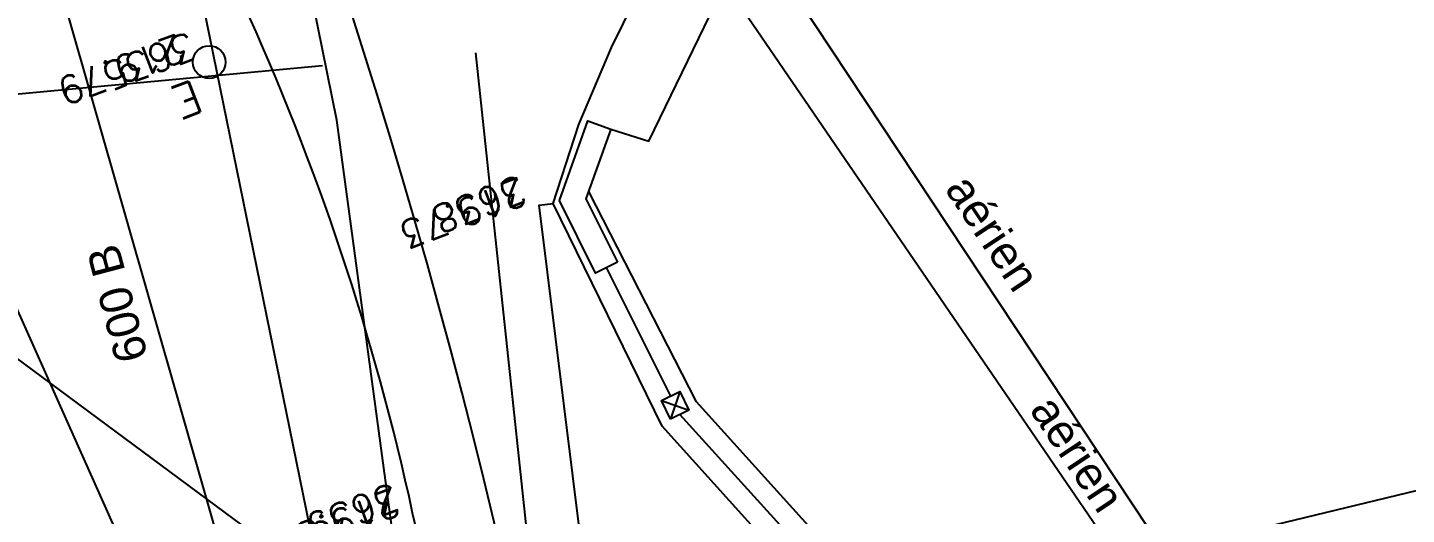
# Model space of a CAD drawing. Header units: centimetres. Extents: x 212517 to 243222, y -357108 to -330212.
# Drawn here: x 217413 to 219098, y -345870 to -345275 of the extents above; entities that cross this region are included whole.
import ezdxf
from ezdxf.enums import TextEntityAlignment as Align
from ezdxf.lldxf.tags import DXFTag

# ---------------------------------------------------------------- set-up
doc = ezdxf.new("R2010")
doc.units = ezdxf.units.CM
doc.layers.get('0').update_dxf_attribs({"color": 252})
for name, color, linetype in [('AEP_SSL', 252, 'Continuous'), ('CAB_SSL', 252, 'Continuous'), ('EDF_SSL', 252, 'Texte-Electricite'), ('Fond topo - CLO_MUR', 252, 'Continuous'), ('Fond topo - EAU', 252, 'Continuous'), ('Fond topo - EAU_TXT', 252, 'Continuous'), ('Fond topo - Z_500', 252, 'Continuous'), ('GAZ_SSL', 252, 'Texte-GAZ'), ('prlm-VRD', 2, 'Continuous'), ('TELECOM_SSL', 252, 'Texte-Telecom'), ('UNITAIRE SSL', 252, 'UNITAIRE')]:
    doc.layers.add(name, color=color, linetype=linetype)
for name, color, linetype, plot in [('Fond topo - N', 252, 'Continuous', False), ('Fond topo - NCACHE', 252, 'Continuous', False), ('Fond topo - ZCACHE', 252, 'Continuous', False)]:
    doc.layers.add(name, color=color, linetype=linetype, plot=plot)
doc.layers.add('Fond topo - P', color=252, linetype='Continuous', lineweight=50)
doc.layers.add('Fond topo - VOI', color=252, linetype='Continuous', lineweight=25)
doc.styles.add('Lignes', font='arial.ttf', dxfattribs={"height": 0.35})
doc.styles.add('LignesA', font='arial.ttf', dxfattribs={"height": 0.349999994})
doc.styles.add('SIMPLEX', font='simplex_.ttf', dxfattribs={"height": 1.25})
doc.styles.add('TP-C_Autocad_Standard', font='simplex_.ttf', dxfattribs={"height": 1})
doc.styles.add('Tronçons', font='arial.ttf', dxfattribs={"height": 0.25})
tags = doc.linetypes.add('L16', pattern=[0.37500001490116125, 0.300000011920929, -0.07500000298023224]).pattern_tags.tags
tags[6:7] = [DXFTag(74, 4), DXFTag(75, 0), DXFTag(340, '0'), DXFTag(46, 0.0), DXFTag(50, 0.0), DXFTag(44, 0.0), DXFTag(45, 0.0)]
tags[4:5] = [DXFTag(74, 4), DXFTag(75, 0), DXFTag(340, '0'), DXFTag(46, 0.0), DXFTag(50, 0.0), DXFTag(44, 0.0), DXFTag(45, 0.0)]
tags = doc.linetypes.add('Texte-BT', pattern='A,5,-0.25,["BT",Lignes,S=1,R=0,X=0,Y=-0.18],-1.25', length=6.5).pattern_tags.tags
tags[15:16] = [DXFTag(74, 4), DXFTag(75, 0), DXFTag(340, '0'), DXFTag(46, 0.0), DXFTag(50, 0.0), DXFTag(44, 0.0), DXFTag(45, 0.0)]
tags[4:5] = [DXFTag(74, 4), DXFTag(75, 0), DXFTag(340, '0'), DXFTag(46, 0.0), DXFTag(50, 0.0), DXFTag(44, 0.0), DXFTag(45, 0.0)]
tags = doc.linetypes.add('Texte-Electricite', pattern='A,5,-0.25,["ELEC",Lignes,S=1,R=0,X=0,Y=-0.18],-1.25', length=6.5).pattern_tags.tags
tags[15:16] = [DXFTag(74, 4), DXFTag(75, 0), DXFTag(340, '0'), DXFTag(46, 0.0), DXFTag(50, 0.0), DXFTag(44, 0.0), DXFTag(45, 0.0)]
tags[4:5] = [DXFTag(74, 4), DXFTag(75, 0), DXFTag(340, '0'), DXFTag(46, 0.0), DXFTag(50, 0.0), DXFTag(44, 0.0), DXFTag(45, 0.0)]
tags = doc.linetypes.add('Texte-GAZ', pattern='A,5,-0.25,["GAZ",Lignes,S=1,R=0,X=0,Y=-0.18],-1.25', length=6.5).pattern_tags.tags
tags[15:16] = [DXFTag(74, 4), DXFTag(75, 0), DXFTag(340, '0'), DXFTag(46, 0.0), DXFTag(50, 0.0), DXFTag(44, 0.0), DXFTag(45, 0.0)]
tags[4:5] = [DXFTag(74, 4), DXFTag(75, 0), DXFTag(340, '0'), DXFTag(46, 0.0), DXFTag(50, 0.0), DXFTag(44, 0.0), DXFTag(45, 0.0)]
tags = doc.linetypes.add('Texte-HT', pattern='A,5,-0.25,["HT",Lignes,S=1,R=0,X=0,Y=-0.18],-1.25', length=6.5).pattern_tags.tags
tags[15:16] = [DXFTag(74, 4), DXFTag(75, 0), DXFTag(340, '0'), DXFTag(46, 0.0), DXFTag(50, 0.0), DXFTag(44, 0.0), DXFTag(45, 0.0)]
tags[4:5] = [DXFTag(74, 4), DXFTag(75, 0), DXFTag(340, '0'), DXFTag(46, 0.0), DXFTag(50, 0.0), DXFTag(44, 0.0), DXFTag(45, 0.0)]
tags = doc.linetypes.add('Texte-Telecom', pattern='A,5,-0.25,["TEL",Lignes,S=1,R=0,X=0,Y=-0.18],-1.25', length=6.5).pattern_tags.tags
tags[15:16] = [DXFTag(74, 4), DXFTag(75, 0), DXFTag(340, '0'), DXFTag(46, 0.0), DXFTag(50, 0.0), DXFTag(44, 0.0), DXFTag(45, 0.0)]
tags[4:5] = [DXFTag(74, 4), DXFTag(75, 0), DXFTag(340, '0'), DXFTag(46, 0.0), DXFTag(50, 0.0), DXFTag(44, 0.0), DXFTag(45, 0.0)]
tags = doc.linetypes.add('Texte-TelecomA', pattern='A,5,-0.25,["TEL",LignesA,S=1,R=0,X=0,Y=-0.18],-1.25', length=6.5).pattern_tags.tags
tags[15:16] = [DXFTag(74, 4), DXFTag(75, 0), DXFTag(340, '0'), DXFTag(46, 0.0), DXFTag(50, 0.0), DXFTag(44, 0.0), DXFTag(45, 0.0)]
tags[4:5] = [DXFTag(74, 4), DXFTag(75, 0), DXFTag(340, '0'), DXFTag(46, 0.0), DXFTag(50, 0.0), DXFTag(44, 0.0), DXFTag(45, 0.0)]
tags = doc.linetypes.add('UNITAIRE', pattern='A,0.25,-0.2000000029802322,0,-0.2000000029802322,0.25,-0.300000011920929,["UNI",TP-C_Autocad_Standard,S=0.1500000059604645,R=0,X=-0.1,Y=-0.05],-0.449999988079071', length=1.650000095367432).pattern_tags.tags
tags[23:24] = [DXFTag(74, 4), DXFTag(75, 0), DXFTag(340, '0'), DXFTag(46, 0.0), DXFTag(50, 0.0), DXFTag(44, 0.0), DXFTag(45, 0.0)]
tags[12:13] = [DXFTag(74, 4), DXFTag(75, 0), DXFTag(340, '0'), DXFTag(46, 0.0), DXFTag(50, 0.0), DXFTag(44, 0.0), DXFTag(45, 0.0)]
tags[10:11] = [DXFTag(74, 4), DXFTag(75, 0), DXFTag(340, '0'), DXFTag(46, 0.0), DXFTag(50, 0.0), DXFTag(44, 0.0), DXFTag(45, 0.0)]
tags[8:9] = [DXFTag(74, 4), DXFTag(75, 0), DXFTag(340, '0'), DXFTag(46, 0.0), DXFTag(50, 0.0), DXFTag(44, 0.0), DXFTag(45, 0.0)]
tags[6:7] = [DXFTag(74, 4), DXFTag(75, 0), DXFTag(340, '0'), DXFTag(46, 0.0), DXFTag(50, 0.0), DXFTag(44, 0.0), DXFTag(45, 0.0)]
tags[4:5] = [DXFTag(74, 4), DXFTag(75, 0), DXFTag(340, '0'), DXFTag(46, 0.0), DXFTag(50, 0.0), DXFTag(44, 0.0), DXFTag(45, 0.0)]

# ---------------------------------------------------------------- blocks, each defined once
blk = doc.blocks.new('EAU03')
at = {"ltscale": 2}
blk.add_circle((0, 0), 0.2, dxfattribs=at)
blk = doc.blocks.new('EAU99')
at = {"style": 'SIMPLEX'}
blk.add_text('E', height=0.4, dxfattribs=at).set_placement((0, 0), align=Align.MIDDLE_CENTER)
blk = doc.blocks.new('PTOPO')
at = {"layer": 'Fond topo - NCACHE', "style": 'SIMPLEX'}
blk.add_attdef('MAT', text='', height=0.34, dxfattribs=at).set_placement((0.09999999986030161, -0.09999999962747097), align=Align.TOP_LEFT)
at = {"layer": 'Fond topo - ZCACHE', "style": 'SIMPLEX'}
blk.add_attdef('ALT', (0.09999999986030161, 0.09999999962747097), '', height=0.34, dxfattribs=at)
blk = doc.blocks.new('A$C1F970F0F')
at = {"layer": 'AEP_SSL', "elevation": 9.999999999999998e-08, "flags": 128}
for points in [[(-10890.74857185789, -1224.760862853816), (-10802.09611995317, 430.2658306405381), (-10904.16332510025, 777.6641262063904), (-10402.83147126929, 5134.106118592457), (-10036.66479298592, 5902.868761967315), (-10049.68391520843, 6838.570574451072), (-10065.1597306631, 7383.378608273808), (-10119.59056914622, 7625.38915392026)], [(-10285.65428836908, 7577.958376138187), (-10074.18908105851, 5272.97393676226), (-10086.00465197501, 5088.841652962764), (-10106.76420497982, 4097.537765880691), (-10416.1778190259, 1132.335618064984), (-10702.83600579901, -1297.228718365281)]]:
    blk.add_lwpolyline(points, dxfattribs=at)
at = {"layer": 'CAB_SSL', "elevation": 9.999999999999998e-08, "flags": 128}
blk.add_lwpolyline([(-8719.72744697074, 5090.409468488835), (-9832.454449474368, 7634.147950948043)], dxfattribs=at)
at = {"layer": 'EDF_SSL', "linetype": 'Texte-BT', "elevation": 9.999999999999998e-08, "flags": 128}
for points in [[(-8720.280241838846, 5090.654580446419), (-8717.309324126032, 5182.343893124489), (-9791.058396326018, 7740.996560202369)], [(-10644.79365094888, -1090.28663271128), (-9910.571011933853, 5451.603413773146), (-9786.96850880258, 5988.90739827378), (-9732.565814462188, 6658.905773090244)]]:
    blk.add_lwpolyline(points, dxfattribs=at)
at = {"layer": 'EDF_SSL', "linetype": 'Texte-HT', "elevation": 9.999999999999998e-08, "flags": 128}
blk.add_lwpolyline([(-10250.63547223182, 6070.525034822425), (-10586.75507679138, 7491.958588643632)], dxfattribs=at)
at = {"layer": 'Fond topo - CLO_MUR', "ltscale": 2, "flags": 128}
for points in [[(-9610.155718557526, 6375.031108225618), (-9639.046549846866, 6366.949037240182), (-9665.757587940614, 6462.432497373507), (-9613.481725756392, 6551.437214228526), (-9587.613562499146, 6536.24385602125), (-9633.431455014741, 6458.234457819661)], [(-9581.927802280117, 6174.517698136183), (-9588.555064386963, 6198.623286798957), (-9564.449476030248, 6205.250548916368), (-9557.822213779911, 6181.144960510783)]]:
    blk.add_lwpolyline(points, close=True, dxfattribs=at)
for points in [[(-5610.898295003875, 5968.688993446425), (-5646.934922076375, 5961.401510780587), (-8311.623891578827, 5467.826023336904), (-8623.199926036092, 5456.55323439447), (-8927.732306211929, 5525.746055761469), (-9201.792525148683, 5679.343605229515), (-9431.031190294101, 5900.618956539477), (-9593.526009106537, 6167.90755429009), (-9673.823329735804, 6459.976001236856)], [(-5621.007108361132, 6018.67711093867), (-5656.634297822089, 6011.472426568642), (-8317.220368442477, 5518.656911610055), (-8618.39150681487, 5507.760570740641), (-8909.2360534134, 5573.843378545509), (-9171.11235904059, 5720.612431584784), (-9390.873439773375, 5932.73943183509), (-9546.953323150592, 6189.476067735875), (-9628.50516176015, 6466.621949156199)], [(-9564.449476030248, 6205.250548916368), (-9581.92780224546, 6174.517698319195)], [(-9588.555064386963, 6198.623286798957), (-9557.822213779911, 6181.144960510783)]]:
    blk.add_lwpolyline(points, dxfattribs=at)
at = {"layer": 'Fond topo - CLO_MUR', "linetype": 'L16', "ltscale": 2, "flags": 128}
for points in [[(-9576.50227014275, 6201.936917892584), (-9624.601134299248, 6370.990072846068)], [(-9422.40707053262, 5936.503308446954), (-9569.875008024123, 6177.831329417156)]]:
    blk.add_lwpolyline(points, dxfattribs=at)
at = {"layer": 'Fond topo - VOI', "ltscale": 2, "flags": 128}
blk.add_lwpolyline([(-10136.93348508031, 3376.149408335572), (-10307.68268156986, 3402.690450026809), (-10121.07844488568, 4411.566420925777), (-9970.771988525572, 5223.226740914966, 0.03992046572711202), (-9928.11568794839, 5550.447227413607), (-9920.170701866953, 5672.378064821438, -0.001352666002772616), (-9912.060909379636, 5791.855694146928, 0.02222958352809761), (-9908.645438440839, 5923.056024842769, 0.001942446892326807), (-9913.043664138788, 6120.163650396989, 0.053975336055088), (-10001.22259091687, 6774.069278786234), (-10020.84142658721, 6876.274062694797), (-10117.92880968085, 7340.645519063415, -0.07073608737042224), (-10126.19832783127, 7467.950972298223, -0.0483441457817166), (-10106.43641571285, 7581.051100778775)], format="xyb", dxfattribs=at)
for points in [[(-9673.823329735804, 6459.976001236856), (-9625.030361098858, 6549.325913189877), (-9568.440961411341, 6634.226327762482), (-9447.98029212669, 6794.497485367563)], [(-9587.613562499146, 6536.24385602125), (-9544.698759027746, 6513.159195676152), (-9359.577669265016, 6763.297520178656)], [(-9744.34899686851, 5576.642009353509), (-9727.781153330343, 5881.445179317947), (-9691.150454432653, 6461.340919461933), (-9673.823329735804, 6459.976001236856)]]:
    blk.add_lwpolyline(points, dxfattribs=at)
at = {"layer": 'GAZ_SSL', "elevation": 9.999999999999998e-08, "flags": 128}
blk.add_lwpolyline([(-9906.795941824923, 4961.809301186783), (-9872.520184623865, 5327.270124673174), (-9971.260549661987, 5537.082856331492), (-9914.58082863066, 6609.628126775253), (-9923.27062855244, 7280.210025325269), (-10019.89663045555, 7653.863531525411)], dxfattribs=at)
at = {"layer": 'GAZ_SSL', "linetype": 'Texte-GAZ', "elevation": 9.999999999999998e-08, "flags": 128}
blk.add_lwpolyline([(-9919.353423891345, 6678.137267815092), (-11186.96176260903, 6797.82719985228)], dxfattribs=at)
at = {"layer": 'TELECOM_SSL', "linetype": 'Texte-TelecomA', "elevation": 9.999999999999998e-08, "flags": 128}
blk.add_lwpolyline([(-10511.07947428439, -982.3638402937795), (-9947.544172982321, 4198.354356789803, 0.1059360433901166), (-10040.46465004698, 7647.988936019484)], format="xyb", dxfattribs=at)
blk.add_lwpolyline([(-10749.2063741723, 5816.045000263086), (-5732.074706866975, 6068.891438771888), (-1122.78713045016, 7053.278689790898)], dxfattribs=at)
at = {"layer": 'UNITAIRE SSL', "ltscale": 2, "elevation": 9.999999999999998e-08, "flags": 128}
blk.add_lwpolyline([(-11203.91773647134, 7315.685859797379), (-9597.069181515135, 5578.000029566199), (-4253.21502402568, 6800.480356718023), (-825.2436658591316, 8394.239986691146), (171.1164741383718, 9139.45160219944), (980.7416491537941, 9531.509848289672), (2024.282900487725, 10089.44453603433), (2846.979589107878, 10509.95143402664), (3831.564375096907, 11032.01955007647), (4688.744355396339, 11539.16604167907), (5726.983094904664, 12644.47229064644), (4820.214794965383, 13573.50486951124)], dxfattribs=at)
at = {"layer": 'Fond topo - EAU', "ltscale": 2, "xscale": 100, "yscale": 100, "zscale": 100, "rotation": 78.40252969303506}
blk.add_blockref('EAU03', (-10054.74296217257, 6708.333187187565), dxfattribs=at)
at = {"layer": 'Fond topo - EAU_TXT', "linetype": 'L16', "ltscale": 2, "xscale": 99.99999999999999, "yscale": 99.99999999999999, "zscale": 99.99999999999999, "rotation": 190.0656205306816}
blk.add_blockref('EAU99', (-10089.62001967323, 6668.415646924876), dxfattribs=at)
at = {"layer": 'Fond topo - P', "ltscale": 2}
ref = blk.add_blockref('PTOPO', (-10054.74296217257, 6708.333187187565), dxfattribs=dict(at, xscale=99.99999999999994, yscale=99.99999999999994, zscale=99.99999999999994, rotation=190.0656205306617))
ref.add_attrib('MAT', '3635', dxfattribs={"layer": 'Fond topo - N', "color": 0, "ltscale": 2, "height": 33.99999999999999, "rotation": 190.0656204987762, "style": 'SIMPLEX'}).set_placement((-10066.33680400447, 6716.431509937926), align=Align.TOP_LEFT)
ref.add_attrib('ALT', '219.79', (-10086.27946501294, 6749.532508284246), dxfattribs={"layer": 'Fond topo - Z_500', "color": 0, "ltscale": 2, "height": 33.99999999999999, "rotation": 190.0656204987762, "style": 'SIMPLEX'})
ref = blk.add_blockref('PTOPO', (-9691.150454432653, 6461.340919461933), dxfattribs=dict(at, xscale=99.99999999999994, yscale=99.99999999999994, zscale=99.99999999999994, rotation=190.0656205306617))
ref.add_attrib('MAT', '3638', dxfattribs={"layer": 'Fond topo - N', "color": 0, "ltscale": 2, "height": 33.99999999999999, "rotation": 190.0656204987762, "style": 'SIMPLEX'}).set_placement((-9702.74429629921, 6469.439242029281), align=Align.TOP_LEFT)
ref.add_attrib('ALT', '219.73', (-9707.818088018754, 6499.571847082899), dxfattribs={"layer": 'Fond topo - Z_500', "color": 0, "ltscale": 2, "height": 33.99999999999999, "rotation": 190.0656204987762, "style": 'SIMPLEX'})
ref = blk.add_blockref('PTOPO', (-9913.043664138788, 6120.163650396989), dxfattribs=dict(at, xscale=99.99999999999994, yscale=99.99999999999994, zscale=99.99999999999994, rotation=190.0656205306617))
ref.add_attrib('MAT', '3639', dxfattribs={"layer": 'Fond topo - N', "color": 0, "ltscale": 2, "height": 33.99999999999999, "rotation": 190.0656204987762, "style": 'SIMPLEX'}).set_placement((-9924.637505947809, 6128.261973143016), align=Align.TOP_LEFT)
ref.add_attrib('ALT', '219.85', (-9930.513374057291, 6154.94202858085), dxfattribs={"layer": 'Fond topo - Z_500', "color": 0, "ltscale": 2, "height": 33.99999999999999, "rotation": 190.0656204987762, "style": 'SIMPLEX'})
at = {"layer": 'AEP_SSL', "style": 'Tronçons'}
blk.add_text('600 B', height=39.99999999999999, rotation=94.11505758351257, dxfattribs=at).set_placement((-10194.91951957559, 6367.517419825934))
at = {"layer": 'CAB_SSL', "style": 'Tronçons'}
blk.add_text('aérien', height=39.99999999999999, rotation=292.950947399437, dxfattribs=at).set_placement((-9149.625540841233, 6104.07926436444))
at = {"layer": 'EDF_SSL', "style": 'Tronçons'}
blk.add_text('aérien', height=39.99999999999999, rotation=292.950947399437, dxfattribs=at).set_placement((-9201.136871862254, 6388.649921197624))

msp = doc.modelspace()

# ---------------------------------------------------------------- block references
at = {"layer": 'prlm-VRD', "rotation": 10.72360141139323}
msp.add_blockref('A$C1F970F0F', (228762.2467792132, -350037.5300254133), dxfattribs=at)

doc.saveas('drawing.dxf')
